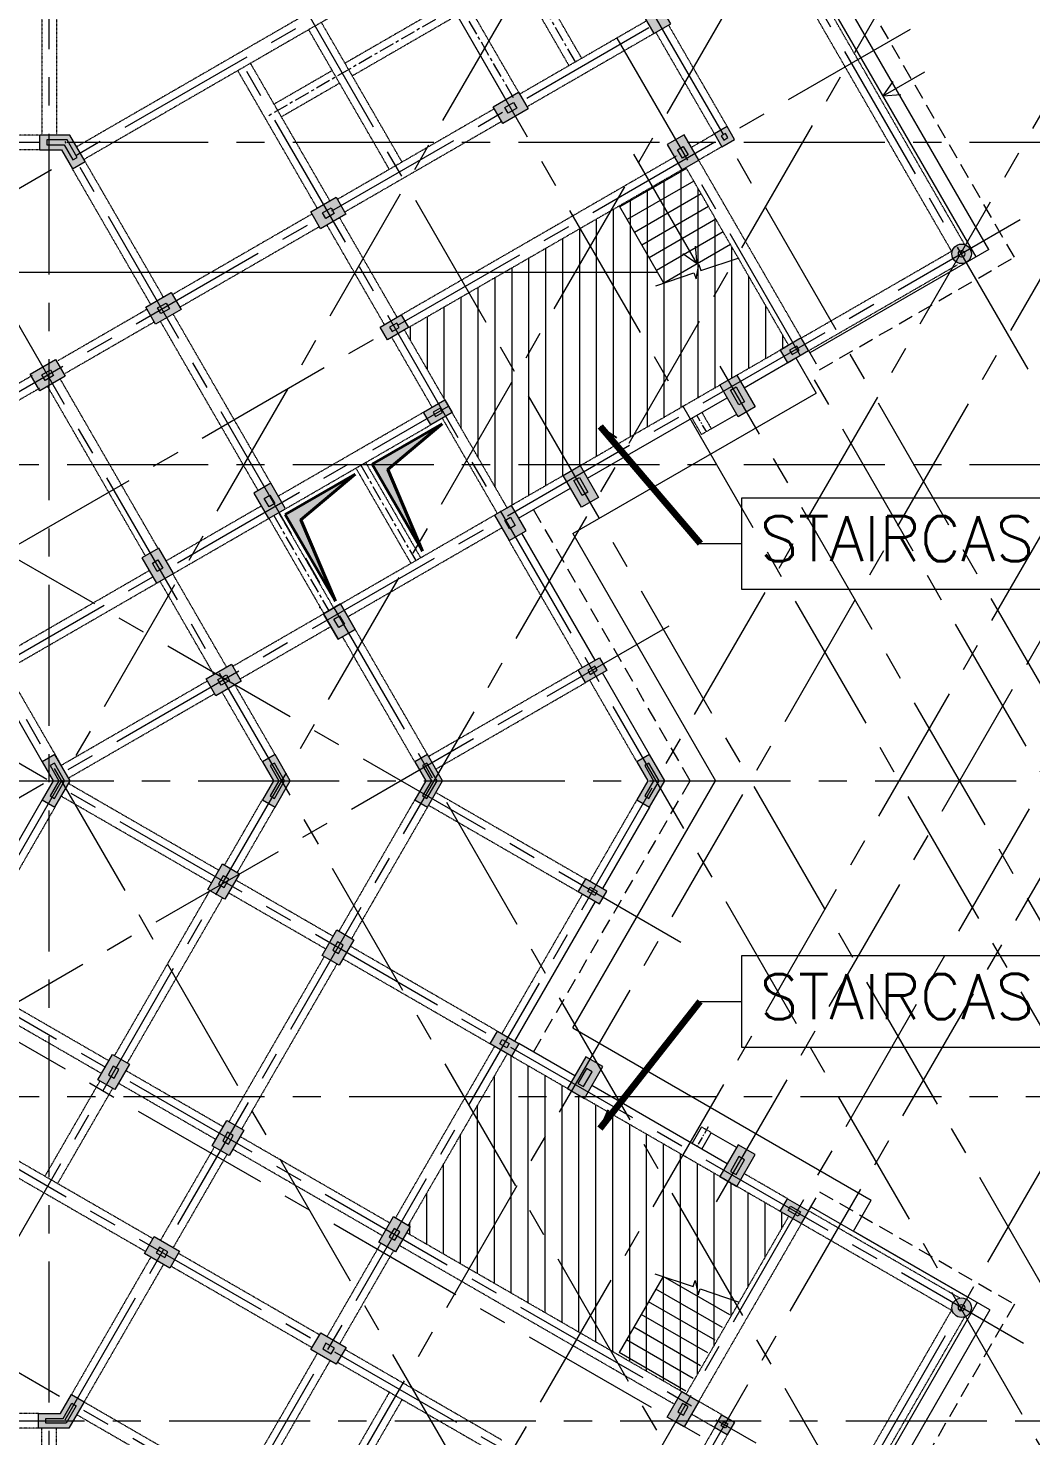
# Model space of a CAD drawing. Header units: millimetres. Extents: x 340192 to 549303, y -616317 to -538642.
# Drawn here: x 455015 to 457237, y -587185 to -584065 of the extents above; entities that cross this region are included whole.
import ezdxf
from ezdxf.lldxf.tags import DXFTag

# ---------------------------------------------------------------- set-up
doc = ezdxf.new("R2010")
doc.units = ezdxf.units.MM
doc.header["$LTSCALE"] = 250
doc.header["$MEASUREMENT"] = 0
for name, pattern in [('( Center )', [2, 1.25, -0.25, 0.25, -0.25]), ('__CENTER__0', [2000, 1250, -250, 250, -250]), ('__HIDDEN__2', [375, 250, -125]), ('HIDDEN', [375, 250, -125]), ('HIDDENX2', [0.75, 0.5, -0.25])]:
    doc.linetypes.add(name, pattern=pattern)
doc.layers.get('DEFPOINTS').update_dxf_attribs({"lineweight": 0})
for name, color, linetype, lineweight in [('AR-DADO', 115, 'Continuous', 0), ('AR-GREENARY', 3, 'Continuous', 0), ('AR-PLTH-PROTCN', 5, 'Continuous', 0), ('AR-PROJ-ABV', 4, 'HIDDENX2', 0), ('AR-STAIR', 70, 'Continuous', 13), ('CIVIL_SHADE', 25, 'Continuous', 0), ('CV-AB-CJ', 2, 'Continuous', 0), ('CV-CB-BEAM', 7, 'Continuous', 0), ('CV-CB-CIVIL', 70, 'Continuous', 0), ('CV-CB-COLUMN', 3, 'Continuous', 0), ('CV-CB-DIM', 2, 'Continuous', 0), ('CV-CB-GRID', 8, 'CENTER', 5), ('CV-CB-REINFORCEMENT', 6, 'Continuous', 0), ('CV-CB-SHADE', 25, 'Continuous', 0), ('CV-CB-TEXT', 3, 'Continuous', 0), ('CV-COL', 3, 'Continuous', 0), ('CV-GRID_LINE', 8, 'CENTER', 0), ('CV-MISC', 3, 'Continuous', 0), ('CV-SHADE', 25, 'Continuous', 0), ('CV-WALL', 3, 'Continuous', 40)]:
    doc.layers.add(name, color=color, linetype=linetype, lineweight=lineweight)
doc.styles.add('ROMANS', font='romans.shx')
doc.styles.add('ROMANS_0', font='romans.shx')
tags = doc.linetypes.add('CENTER', pattern=[2, 1.25, -0.25, 0.25, -0.25]).pattern_tags.tags
tags[10:11] = [DXFTag(74, 4), DXFTag(75, 0), DXFTag(340, '0'), DXFTag(46, 1.0), DXFTag(50, 0.0), DXFTag(44, 0.0), DXFTag(45, 0.0)]
tags[8:9] = [DXFTag(74, 4), DXFTag(75, 0), DXFTag(340, '0'), DXFTag(46, 1.0), DXFTag(50, 0.0), DXFTag(44, 0.0), DXFTag(45, 0.0)]
tags[6:7] = [DXFTag(74, 4), DXFTag(75, 0), DXFTag(340, '0'), DXFTag(46, 1.0), DXFTag(50, 0.0), DXFTag(44, 0.0), DXFTag(45, 0.0)]
tags[4:5] = [DXFTag(74, 4), DXFTag(75, 0), DXFTag(340, '0'), DXFTag(46, 1.0), DXFTag(50, 0.0), DXFTag(44, 0.0), DXFTag(45, 0.0)]
doc.dimstyles.new('.15', dxfattribs={"dimtxt": 75, "dimasz": 0.00015, "dimexe": 18.75, "dimexo": 18.75, "dimgap": 37.5, "dimtad": 1, "dimdec": 0, "dimlfac": 9.227778, "dimzin": 0, "dimdsep": 46, "dimtxsty": 'ROMANS_0', "dimblk": 'TICK', "dimcen": 60, "dimclrd": 2, "dimclre": 2, "dimclrt": 3, "dimadec": 0, "dimazin": 0, "dimtfac": 1, "dimtdec": 0, "dimtofl": 0, "dimtmove": 0, "dimatfit": 3, "dimldrblk": 'TICK', "dimfxl": 1, "dimtolj": 1, "dimtzin": 0, "dimlwd": -1, "dimlwe": -1, "dimarcsym": 0})

# ---------------------------------------------------------------- blocks, each defined once
blk = doc.blocks.new('TICK')
at = {"color": 3}
blk.add_line((-289777.747, -77645.713), (0, 0), dxfattribs=at)
blk = doc.blocks.new('*D251')
at = {"layer": 'CV-CB-SHADE', "color": 0, "transparency": 16777216}
for p, q in [((457359.5, -584083.4), (457013.1, -583883.4)), ((457516.7, -584174.2), (457359.5, -584083.4))]:
    blk.add_line(p, q, dxfattribs=at)
at = {"layer": 'CV-CB-SHADE', "color": 2, "transparency": 16777216}
for p, q in [((457389.7, -584031.2), (457350.2, -584099.7)), ((457546.8, -584122), (457507.3, -584190.4))]:
    blk.add_line(p, q, dxfattribs=at)
at = {"layer": 'DEFPOINTS', "color": 0, "transparency": 16777216}
for p in [(457399.1, -584015), (457556.2, -584105.7), (457516.7, -584174.2)]:
    blk.add_point(p, dxfattribs=at)
at = {"layer": 'CV-CB-SHADE', "color": 0, "transparency": 16777216, "xscale": 0.00015, "yscale": 0.00015, "zscale": 0.00015}
for p, rotation in [((457359.5, -584083.4), 150.0000000016221), ((457516.7, -584174.2), 330.000000001622)]:
    blk.add_blockref('TICK', p, dxfattribs=dict(at, rotation=rotation))
at = {"layer": 'CV-CB-SHADE', "color": 3, "transparency": 16777216, "insert": (457192.9, -583900.6), "char_height": 75, "attachment_point": 5, "rotation": 330, "style": 'ROMANS_0'}
blk.add_mtext('\\A1;1675', dxfattribs=at)

msp = doc.modelspace()

# ---------------------------------------------------------------- hatches: boundary and pattern name
at = {"layer": 'CIVIL_SHADE', "linetype": 'Continuous', "ltscale": 1.168052, "extrusion": (0, 0, -1)}
for points in [[(-456243.26, -586433.98), (-456259.51, -586405.83), (-456231.37, -586389.58), (-456215.12, -586417.73)], [(-456581.01, -586628.98), (-456597.26, -586600.83), (-456569.12, -586584.58), (-456552.87, -586612.73)]]:
    msp.add_hatch(color=256, dxfattribs=at).paths.add_polyline_path(points)
at = {"layer": 'CV-CB-SHADE', "ltscale": 0.108333, "extrusion": (0, 0, -1)}
for points in [[(-456401.94, -584076.89), (-456439.47, -584055.23), (-456406.97, -583998.94), (-456369.44, -584020.6)], [(-456067.37, -584276.31), (-456123.66, -584243.81), (-456101.99, -584206.29), (-456045.7, -584238.79)], [(-456552.88, -584327.5), (-456581.02, -584311.25), (-456564.77, -584283.1), (-456536.63, -584299.35)], [(-456463.75, -584378.96), (-456501.28, -584357.29), (-456468.78, -584301), (-456431.25, -584322.67)], [(-455663.2, -584509.66), (-455719.49, -584477.16), (-455697.83, -584439.63), (-455641.54, -584472.13)], [(-455297.58, -584720.75), (-455353.87, -584688.25), (-455332.2, -584650.72), (-455275.91, -584683.22)], [(-455811.43, -584755.57), (-455858.34, -584728.49), (-455842.09, -584700.34), (-455795.18, -584727.43)], [(-456698.12, -584806.56), (-456745.03, -584779.48), (-456728.78, -584751.33), (-456681.87, -584778.42)], [(-455040.98, -584868.9), (-455097.27, -584836.4), (-455075.61, -584798.87), (-455019.31, -584831.37)], [(-456588.8, -584925.97), (-456626.33, -584904.3), (-456585.7, -584833.94), (-456548.18, -584855.6)], [(-455907.95, -584943.78), (-455954.86, -584916.7), (-455938.61, -584888.55), (-455891.7, -584915.63)], [(-456241.67, -585126.38), (-456279.2, -585104.72), (-456238.57, -585034.35), (-456201.04, -585056.02)], [(-455548.15, -585151.51), (-455585.68, -585129.84), (-455553.18, -585073.55), (-455515.65, -585095.22)], [(-456081.09, -585200.33), (-456118.61, -585178.67), (-456086.11, -585122.37), (-456048.59, -585144.04)], [(-455299.53, -585295.05), (-455337.06, -585273.38), (-455304.56, -585217.09), (-455267.03, -585238.76)], [(-455702.53, -585418.89), (-455740.05, -585397.23), (-455707.55, -585340.94), (-455670.03, -585362.6)], [(-455702.53, -585418.89), (-455740.05, -585397.23), (-455707.55, -585340.94), (-455670.03, -585362.6)], [(-455430.98, -585544.4), (-455487.27, -585511.9), (-455465.61, -585474.37), (-455409.31, -585506.87)], [(-455430.98, -585544.4), (-455487.27, -585511.9), (-455465.61, -585474.37), (-455409.31, -585506.87)], [(-456250.46, -585515.35), (-456297.36, -585488.27), (-456281.11, -585460.12), (-456234.21, -585487.21)], [(-455450.81, -585995.22), (-455483.31, -585938.93), (-455445.78, -585917.26), (-455413.28, -585973.55)], [(-456281.11, -586005.5), (-456297.36, -585977.35), (-456250.46, -585950.27), (-456234.21, -585978.42)], [(-455704.12, -586141.47), (-455736.62, -586085.18), (-455699.09, -586063.51), (-455666.59, -586119.8)], [(-456086.11, -586343.25), (-456102.36, -586315.1), (-456055.46, -586288.02), (-456039.21, -586316.17)], [(-455207.06, -586417.4), (-455239.56, -586361.11), (-455202.03, -586339.45), (-455169.53, -586395.74)], [(-456247.95, -586436.69), (-456288.58, -586366.32), (-456251.05, -586344.65), (-456210.43, -586415.02)], [(-455460.37, -586563.65), (-455492.87, -586507.36), (-455455.34, -586485.7), (-455422.84, -586541.99)], [(-456585.7, -586631.69), (-456626.33, -586561.32), (-456588.8, -586539.65), (-456548.18, -586610.02)], [(-456728.78, -586714.29), (-456745.03, -586686.14), (-456698.12, -586659.06), (-456681.87, -586687.21)], [(-455829.55, -586776.8), (-455862.05, -586720.51), (-455824.52, -586698.84), (-455792.02, -586755.13)], [(-455328.92, -586813), (-455350.58, -586775.47), (-455294.29, -586742.97), (-455272.63, -586780.5)], [(-455698.1, -587026.15), (-455719.76, -586988.62), (-455663.47, -586956.12), (-455641.81, -586993.65)], [(-456468.78, -587164.62), (-456501.28, -587108.33), (-456463.75, -587086.66), (-456431.25, -587142.96)], [(-456564.77, -587182.52), (-456581.02, -587154.37), (-456552.88, -587138.12), (-456536.63, -587166.27)], [(-456564.77, -587182.52), (-456581.02, -587154.37), (-456552.88, -587138.12), (-456536.63, -587166.27)]]:
    msp.add_hatch(color=25, dxfattribs=at).paths.add_polyline_path(points)
at = {"layer": 'CV-CB-SHADE', "linetype": 'Continuous', "ltscale": 0.108333, "extrusion": (0, 0, -1)}
for points in [[(-455113.17, -584376.43), (-455141.31, -584360.18), (-455107.55, -584301.71), (-455040.04, -584301.71), (-455040.04, -584334.21), (-455088.79, -584334.21)], [(-455074.43, -585791.28), (-455108.19, -585732.81), (-455074.43, -585674.34), (-455046.29, -585690.59), (-455070.66, -585732.81), (-455046.29, -585775.03)], [(-455074.43, -585791.28), (-455108.19, -585732.81), (-455074.43, -585674.34), (-455046.29, -585690.59), (-455070.66, -585732.81), (-455046.29, -585775.03)], [(-455562.3, -585791.28), (-455596.05, -585732.81), (-455562.3, -585674.34), (-455534.15, -585690.59), (-455558.53, -585732.81), (-455534.15, -585775.03)], [(-455562.3, -585791.28), (-455596.05, -585732.81), (-455562.3, -585674.34), (-455534.15, -585690.59), (-455558.53, -585732.81), (-455534.15, -585775.03)], [(-455900.05, -585791.28), (-455933.8, -585732.81), (-455900.05, -585674.34), (-455871.9, -585690.59), (-455896.27, -585732.81), (-455871.9, -585775.03)], [(-455900.05, -585791.28), (-455933.8, -585732.81), (-455900.05, -585674.34), (-455871.9, -585690.59), (-455896.27, -585732.81), (-455871.9, -585775.03)], [(-456392.29, -585791.28), (-456426.04, -585732.81), (-456392.29, -585674.34), (-456364.14, -585690.59), (-456388.51, -585732.81), (-456364.14, -585775.03)], [(-456392.29, -585791.28), (-456426.04, -585732.81), (-456392.29, -585674.34), (-456364.14, -585690.59), (-456388.51, -585732.81), (-456364.14, -585775.03)], [(-455105.37, -587167.71), (-455139.12, -587109.24), (-455110.98, -587092.99), (-455086.6, -587135.21), (-455037.85, -587135.21), (-455037.85, -587167.71)], [(-455105.37, -587167.71), (-455139.12, -587109.24), (-455110.98, -587092.99), (-455086.6, -587135.21), (-455037.85, -587135.21), (-455037.85, -587167.71)]]:
    msp.add_hatch(color=25, dxfattribs=at).paths.add_polyline_path(points)
at = {"layer": 'CV-CB-SHADE'}
h = msp.add_hatch(dxfattribs=at)
h.set_pattern_fill('ANSI31', color=1, style=0, pattern_type=2)
h.set_pattern_definition([(90, (-541112.51, -585821.428), (-37.5, 2e-15), [])])
h.paths.add_polyline_path([(455849.23, -584733.75), (456473.13, -584373.54), (456700.63, -584767.58), (456076.73, -585127.79)])
at = {"layer": 'CV-CB-SHADE', "linetype": 'Continuous', "ltscale": 0.000108333}
h = msp.add_hatch(color=256, dxfattribs=at)
edge = h.paths.add_edge_path()
edge.add_arc((457084.03, -584564.99), 21.67, 0, 360)
at = {"layer": 'CV-CB-SHADE', "ltscale": 0.000135417}
for points in [[(457105.7, -584564.99, 1), (457062.37, -584564.99, 1)], [(457105.7, -586900.63, 1), (457062.37, -586900.63, 1)]]:
    msp.add_hatch(color=25, dxfattribs=at).paths.add_polyline_path(points)
at = {"layer": 'CV-CB-SHADE'}
h = msp.add_hatch(dxfattribs=at)
h.set_pattern_fill('ANSI31', color=1, style=0, pattern_type=2)
h.set_pattern_definition([(90, (-541001.64, -587498.768), (-37.5, 2e-15), [])])
h.paths.add_polyline_path([(456076.73, -586337.83), (456700.63, -586698.04), (456473.13, -587092.08), (455849.23, -586731.87)])
at = {"layer": 'CV-CB-SHADE', "linetype": 'Continuous', "ltscale": 0.000108333}
h = msp.add_hatch(color=256, dxfattribs=at)
edge = h.paths.add_edge_path()
edge.add_arc((457084.03, -586900.63), 21.67, 0, 360)
at = {"layer": 'CV-SHADE', "linetype": 'Continuous', "ltscale": 0.000135417, "extrusion": (0, 0, -1)}
for points in [[(-455888.84, -585223.76), (-455812.48, -585042.82), (-455932.6, -584942.06), (-455777.8, -585031.43)], [(-455696.04, -585335.07), (-455619.68, -585154.13), (-455739.8, -585053.37), (-455585, -585142.75)]]:
    msp.add_hatch(color=256, dxfattribs=at).paths.add_polyline_path(points)

# ---------------------------------------------------------------- linework, layer by layer
at = {"layer": 'AR-DADO', "linetype": 'Continuous', "ltscale": 1.08333e-05}
msp.add_line((456424.12, -584629.89, -232618.36), (456436.15, -584625.82, -232618.36), dxfattribs=at)
at = {"layer": 'AR-GREENARY', "ltscale": 0.000108333}
for p, q in [((457144.12, -584555.31, -232618.36), (456747.74, -584784.17, -232618.36)), ((456745.03, -584779.48, -232618.36), (456747.74, -584784.17, -232618.36)), ((456745.03, -586686.14, -232618.36), (456750.44, -586676.76, -232618.36)), ((456750.44, -586676.76, -232618.36), (457097.58, -586877.18, -232618.36))]:
    msp.add_line(p, q, dxfattribs=at)
at = {"layer": 'AR-PLTH-PROTCN', "color": 21, "ltscale": 0.000108333}
for p, q in [((456716.88, -584795.73, -232618.36), (456761.84, -584873.6, -232618.36)), ((456222.38, -585185.06, -232618.36), (456761.84, -584873.6, -232618.36)), ((456222.38, -585185.06, -232618.36), (456538.63, -585732.81, -232618.36)), ((456222.38, -586280.57, -232618.36), (456538.63, -585732.81, -232618.36)), ((456222.38, -586280.57, -232618.36), (456883.81, -586662.44, -232618.36)), ((456844.26, -586730.93, -232618.36), (456883.81, -586662.44, -232618.36))]:
    msp.add_line(p, q, dxfattribs=at)
at = {"layer": 'AR-PROJ-ABV', "linetype": '__HIDDEN__2', "ltscale": 0.000541667}
for p, q in [((457200.97, -584572.53, -232618.36), (456745.97, -583784.45, -232618.36)), ((456769.4, -584821.7, -232618.36), (457200.97, -584572.53, -232618.36)), ((456745.03, -584779.48, -232618.36), (456769.4, -584821.7, -232618.36)), ((456482.33, -585732.81, -232618.36), (456135.2, -585131.56, -232618.36)), ((456135.2, -586334.06, -232618.36), (456482.33, -585732.81, -232618.36)), ((456745.03, -586686.14, -232618.36), (456769.4, -586643.93, -232618.36)), ((456769.4, -586643.93, -232618.36), (457200.97, -586893.09, -232618.36)), ((457200.97, -586893.09, -232618.36), (456745.97, -587681.18, -232618.36))]:
    msp.add_line(p, q, dxfattribs=at)
at = {"layer": 'AR-STAIR', "ltscale": 0.000108333}
for p, q in [((456474.38, -584375.71, -232618.36), (456326.62, -584461.02, -232618.36)), ((456490.63, -584403.85, -232618.36), (456342.87, -584489.16, -232618.36)), ((456506.88, -584432, -232618.36), (456359.12, -584517.31, -232618.36)), ((456424.12, -584629.89, -232618.36), (456325.8, -584459.61, -232618.36)), ((456523.13, -584460.14, -232618.36), (456375.37, -584545.46, -232618.36)), ((456539.38, -584488.29, -232618.36), (456391.62, -584573.6, -232618.36)), ((456555.63, -584516.44, -232618.36), (456407.87, -584601.75, -232618.36)), ((456571.88, -584544.58, -232618.36), (456424.12, -584629.89, -232618.36)), ((456422.29, -586831.31, -232618.36), (456324.79, -587000.18, -232618.36)), ((456570.06, -586916.62, -232618.36), (456422.29, -586831.31, -232618.36)), ((456537.56, -586972.91, -232618.36), (456389.79, -586887.6, -232618.36)), ((456553.81, -586944.77, -232618.36), (456406.04, -586859.45, -232618.36)), ((456521.31, -587001.06, -232618.36), (456373.54, -586915.74, -232618.36)), ((456505.06, -587029.2, -232618.36), (456357.29, -586943.89, -232618.36)), ((456488.81, -587057.35, -232618.36), (456341.04, -586972.04, -232618.36)), ((456472.56, -587085.49, -232618.36), (456324.79, -587000.18, -232618.36))]:
    msp.add_line(p, q, dxfattribs=at)
at = {"layer": 'AR-STAIR', "color": 2, "ltscale": 0.000108333, "elevation": -232618.36, "flags": 128}
msp.add_lwpolyline([(456406.2, -584635.95), (456490.86, -584607.31), (456495.37, -584620.65), (456501.75, -584588.78), (456506.26, -584602.11), (456590.92, -584573.47)], dxfattribs=at)
at = {"layer": 'AR-STAIR', "color": 2, "linetype": 'Continuous', "ltscale": 0.000108333, "elevation": -232618.36, "flags": 128}
msp.add_lwpolyline([(456404.38, -586825.25), (456489.04, -586853.89), (456493.55, -586840.56), (456499.92, -586872.42), (456504.43, -586859.09), (456589.09, -586887.73)], dxfattribs=at)
at = {"layer": 'CV-AB-CJ', "color": 2, "ltscale": 0.108333, "elevation": -232618.36, "flags": 128}
for points in [[(455101.3, -584312.54), (455056.29, -584312.54), (455056.29, -584323.37), (455095.05, -584323.37), (455114.42, -584356.94), (455123.8, -584351.52), (455101.3, -584312.54)], [(455095.68, -585732.81), (455073.18, -585693.83), (455063.8, -585699.25), (455083.17, -585732.81), (455063.8, -585766.37), (455073.18, -585771.79), (455095.68, -585732.81)], [(455583.54, -585732.81), (455561.04, -585693.83), (455551.66, -585699.25), (455571.03, -585732.81), (455551.66, -585766.37), (455561.04, -585771.79), (455583.54, -585732.81)], [(455921.29, -585732.81), (455898.79, -585693.83), (455889.41, -585699.25), (455908.78, -585732.81), (455889.41, -585766.37), (455898.79, -585771.79), (455921.29, -585732.81)], [(456413.53, -585732.81), (456391.03, -585693.83), (456381.65, -585699.25), (456401.02, -585732.81), (456381.65, -585766.37), (456391.03, -585771.79), (456413.53, -585732.81)], [(455099.11, -587156.87), (455054.1, -587156.87), (455054.1, -587146.04), (455092.86, -587146.04), (455112.23, -587112.48), (455121.62, -587117.89), (455099.11, -587156.87)]]:
    msp.add_lwpolyline(points, dxfattribs=at)
at = {"layer": 'CV-AB-CJ', "color": 2, "ltscale": 0.000135417}
for centre in [(457084.03, -584564.99, -232618.36), (457084.03, -586900.63, -232618.36)]:
    msp.add_circle(centre, 7.22, dxfattribs=at)
for points in [[(456090.73, -584229.77, -232618.36), (456097.88, -584242.32, -232618.36), (456079.05, -584253.04, -232618.36), (456071.9, -584240.49, -232618.36)], [(456477.94, -584345.75, -232618.36), (456465.43, -584352.97, -232618.36), (456454.59, -584334.21, -232618.36), (456467.1, -584326.98, -232618.36)], [(455686.57, -584463.11, -232618.36), (455693.71, -584475.67, -232618.36), (455674.88, -584486.39, -232618.36), (455667.74, -584473.83, -232618.36)], [(455320.94, -584674.21, -232618.36), (455328.09, -584686.76, -232618.36), (455309.26, -584697.48, -232618.36), (455302.11, -584684.93, -232618.36)], [(455064.34, -584822.35, -232618.36), (455071.49, -584834.9, -232618.36), (455052.66, -584845.63, -232618.36), (455045.52, -584833.07, -232618.36)], [(456602.99, -584892.76, -232618.36), (456590.48, -584899.98, -232618.36), (456571.52, -584867.14, -232618.36), (456584.03, -584859.92, -232618.36)], [(456255.85, -585093.18, -232618.36), (456243.34, -585100.4, -232618.36), (456224.39, -585067.56, -232618.36), (456236.9, -585060.34, -232618.36)], [(455561.87, -585118.57, -232618.36), (455549.36, -585125.79, -232618.36), (455538.52, -585107.03, -232618.36), (455551.03, -585099.81, -232618.36)], [(456094.8, -585167.39, -232618.36), (456082.29, -585174.62, -232618.36), (456071.46, -585155.85, -232618.36), (456083.97, -585148.63, -232618.36)], [(455313.71, -585261.84, -232618.36), (455301.21, -585269.06, -232618.36), (455290.37, -585250.3, -232618.36), (455302.88, -585243.08, -232618.36)], [(455716.24, -585385.96, -232618.36), (455703.73, -585393.18, -232618.36), (455692.9, -585374.42, -232618.36), (455705.41, -585367.19, -232618.36)], [(455454.34, -585497.85, -232618.36), (455461.49, -585510.4, -232618.36), (455442.66, -585521.12, -232618.36), (455435.52, -585508.57, -232618.36)], [(455436.76, -585962.29, -232618.36), (455449.31, -585969.44, -232618.36), (455460.03, -585950.61, -232618.36), (455447.48, -585943.46, -232618.36)], [(455690.07, -586108.54, -232618.36), (455702.63, -586115.69, -232618.36), (455713.35, -586096.86, -232618.36), (455700.79, -586089.71, -232618.36)], [(455193.01, -586384.48, -232618.36), (455205.56, -586391.62, -232618.36), (455216.28, -586372.79, -232618.36), (455203.73, -586365.65, -232618.36)], [(456265.24, -586377.86, -232618.36), (456252.73, -586370.64, -232618.36), (456233.77, -586403.48, -232618.36), (456246.28, -586410.7, -232618.36)], [(455446.32, -586530.73, -232618.36), (455458.88, -586537.87, -232618.36), (455469.6, -586519.04, -232618.36), (455457.04, -586511.9, -232618.36)], [(456602.99, -586572.86, -232618.36), (456590.48, -586565.64, -232618.36), (456571.52, -586598.48, -232618.36), (456584.03, -586605.7, -232618.36)], [(455815.5, -586743.87, -232618.36), (455828.06, -586751.02, -232618.36), (455838.78, -586732.19, -232618.36), (455826.22, -586725.04, -232618.36)], [(455317.66, -586789.52, -232618.36), (455324.8, -586776.97, -232618.36), (455305.97, -586766.25, -232618.36), (455298.83, -586778.8, -232618.36)], [(455686.84, -587002.67, -232618.36), (455693.98, -586990.11, -232618.36), (455675.15, -586979.39, -232618.36), (455668.01, -586991.95, -232618.36)], [(456454.73, -587131.7, -232618.36), (456467.28, -587138.84, -232618.36), (456478.01, -587120.01, -232618.36), (456465.45, -587112.87, -232618.36)]]:
    msp.add_3dface(points, dxfattribs=at)
at = {"layer": 'CV-AB-CJ', "color": 2, "ltscale": 0.108333}
for points in [[(456556.84, -584312.7, -232618.36), (456566.23, -584307.28, -232618.36), (456560.81, -584297.9, -232618.36), (456551.43, -584303.32, -232618.36)], [(455837.29, -584728.13, -232618.36), (455831.87, -584718.75, -232618.36), (455816.24, -584727.78, -232618.36), (455821.65, -584737.16, -232618.36)], [(456723.98, -584779.12, -232618.36), (456718.56, -584769.74, -232618.36), (456702.92, -584778.77, -232618.36), (456708.34, -584788.15, -232618.36)], [(455933.81, -584916.34, -232618.36), (455928.39, -584906.96, -232618.36), (455912.75, -584915.99, -232618.36), (455918.17, -584925.37, -232618.36)], [(456276.31, -585487.91, -232618.36), (456270.9, -585478.53, -232618.36), (456255.26, -585487.56, -232618.36), (456260.67, -585496.94, -232618.36)], [(456276.31, -585977.71, -232618.36), (456270.9, -585987.09, -232618.36), (456255.26, -585978.06, -232618.36), (456260.67, -585968.68, -232618.36)], [(456081.31, -586315.46, -232618.36), (456075.9, -586324.84, -232618.36), (456060.26, -586315.81, -232618.36), (456065.67, -586306.43, -232618.36)], [(456727.26, -586688.39, -232618.36), (456721.84, -586697.78, -232618.36), (456699.64, -586684.96, -232618.36), (456705.05, -586675.58, -232618.36)], [(456556.84, -587152.92, -232618.36), (456566.23, -587158.34, -232618.36), (456560.81, -587167.72, -232618.36), (456551.43, -587162.3, -232618.36)]]:
    msp.add_3dface(points, dxfattribs=at)
at = {"layer": 'CV-CB-BEAM', "linetype": 'HIDDEN', "ltscale": 4.33333e-07}
for p, q in [((456242.14, -584131.62, -232618.36), (456063.39, -583822.02, -232618.36)), ((456214, -584147.87, -232618.36), (456035.25, -583838.27, -232618.36)), ((457090.94, -584544.45, -232618.36), (456715.27, -583893.77, -232618.36)), ((455853.41, -583905.73, -232618.36), (455122.55, -584327.69, -232618.36)), ((456073.84, -584222.54, -232618.36), (455900.51, -583922.31, -232618.36)), ((456104.7, -584210.98, -232618.36), (455925.95, -583901.37, -232618.36)), ((457061.84, -584559.04, -232618.36), (456688.09, -583911.69, -232618.36)), ((455045.06, -583927.96, -232618.36), (455045.06, -584301.71, -232618.36)), ((455077.56, -583927.96, -232618.36), (455077.56, -584301.71, -232618.36)), ((455869.66, -583933.87, -232618.36), (455138.8, -584355.83, -232618.36)), ((455950.07, -584008.16, -232618.36), (455717.4, -584142.49, -232618.36)), ((455966.32, -584036.31, -232618.36), (455733.65, -584170.64, -232618.36)), ((456385.69, -584048.75, -232618.36), (456104.7, -584210.98, -232618.36)), ((455815.73, -584377.81, -232618.36), (455636.98, -584068.21, -232618.36)), ((455843.88, -584361.56, -232618.36), (455665.13, -584051.96, -232618.36)), ((456401.94, -584076.89, -232618.36), (456120.95, -584239.12, -232618.36)), ((456536.63, -584299.35, -232618.36), (456406.63, -584074.19, -232618.36)), ((456564.77, -584283.1, -232618.36), (456434.77, -584057.94, -232618.36)), ((455684.02, -584447.6, -232618.36), (455507.98, -584142.69, -232618.36)), ((455655.88, -584463.85, -232618.36), (455479.84, -584158.94, -232618.36)), ((455689.26, -584158.74, -232618.36), (455560.25, -584233.22, -232618.36)), ((455705.51, -584186.89, -232618.36), (455576.5, -584261.37, -232618.36)), ((456048.41, -584243.48, -232618.36), (455700.54, -584444.32, -232618.36)), ((456064.66, -584271.62, -232618.36), (455717.06, -584472.31, -232618.36)), ((456536.46, -584299.45, -232618.36), (456485.03, -584329.14, -232618.36)), ((455040.04, -584301.71, -232618.36), (454703.81, -584301.71, -232618.36)), ((456552.71, -584327.6, -232618.36), (456501.28, -584357.29, -232618.36)), ((455040.04, -584334.21, -232618.36), (454703.81, -584334.21, -232618.36)), ((455314.85, -584660.75, -232618.36), (455141.31, -584360.18, -232618.36)), ((456452.19, -584348.1, -232618.36), (455842.09, -584700.34, -232618.36)), ((456728.78, -584751.33, -232618.36), (456501.28, -584357.29, -232618.36)), ((455286.7, -584677, -232618.36), (455113.17, -584376.43, -232618.36)), ((456468.44, -584376.25, -232618.36), (455858.34, -584728.49, -232618.36)), ((456700.63, -584767.58, -232618.36), (456473.13, -584373.54, -232618.36)), ((455644.51, -584476.67, -232618.36), (455334.91, -584655.42, -232618.36)), ((455832.98, -584705.6, -232618.36), (455705.69, -584485.13, -232618.36)), ((455660.76, -584504.81, -232618.36), (455351.16, -584683.56, -232618.36)), ((455804.84, -584721.85, -232618.36), (455677.55, -584501.38, -232618.36)), ((456728.78, -584751.33, -232618.36), (457061.84, -584559.04, -232618.36)), ((456745.03, -584779.48, -232618.36), (457074.96, -584588.99, -232618.36)), ((455278.62, -584687.92, -232618.36), (455081.33, -584801.82, -232618.36)), ((455553.18, -585073.55, -232618.36), (455336.51, -584698.27, -232618.36)), ((455294.87, -584716.06, -232618.36), (455097.58, -584829.97, -232618.36)), ((455525.03, -585089.8, -232618.36), (455308.37, -584714.52, -232618.36)), ((456076.73, -585127.79, -232618.36), (455849.23, -584733.75, -232618.36)), ((455910.46, -584904.8, -232618.36), (455821.09, -584750, -232618.36)), ((456581.01, -584836.64, -232618.36), (456700.63, -584767.58, -232618.36)), ((455025.04, -584834.32, -232618.36), (454698.35, -585022.94, -232618.36)), ((455275, -585234.15, -232618.36), (455058.34, -584858.88, -232618.36)), ((455303.15, -585217.9, -232618.36), (455086.48, -584842.63, -232618.36)), ((456238.57, -585034.35, -232618.36), (456552.87, -584852.89, -232618.36)), ((455041.29, -584862.47, -232618.36), (454714.6, -585051.08, -232618.36)), ((455569.9, -585101.43, -232618.36), (455891.7, -584915.63, -232618.36)), ((455586.15, -585129.57, -232618.36), (455907.95, -584943.78, -232618.36)), ((456055.15, -585140.25, -232618.36), (455933.28, -584929.15, -232618.36)), ((455741.42, -585039.93, -232618.36), (455863.29, -585251.02, -232618.36)), ((455763, -585027.47, -232618.36), (455884.87, -585238.56, -232618.36)), ((454728.51, -585075.18, -232618.36), (455083.65, -585690.31, -232618.36)), ((456076.73, -585127.79, -232618.36), (456210.43, -585050.6, -232618.36)), ((455320.81, -585245.24, -232618.36), (455532.37, -585123.09, -232618.36)), ((455570.2, -585138.78, -232618.36), (455692.07, -585349.87, -232618.36)), ((455335.65, -585274.2, -232618.36), (455548.62, -585151.24, -232618.36)), ((455548.62, -585151.24, -232618.36), (455670.49, -585362.33, -232618.36)), ((455707.55, -585340.94, -232618.36), (456048.12, -585144.31, -232618.36)), ((455723.8, -585369.08, -232618.36), (456064.37, -585172.46, -232618.36)), ((456243.59, -585481.79, -232618.36), (456081.09, -585200.33, -232618.36)), ((454950.22, -585459.2, -232618.36), (455283.28, -585266.9, -232618.36)), ((454966.47, -585487.34, -232618.36), (455307.5, -585290.45, -232618.36)), ((455426.67, -585496.85, -232618.36), (455307.5, -585290.45, -232618.36)), ((455454.82, -585480.6, -232618.36), (455335.65, -585274.2, -232618.36)), ((455468.31, -585479.06, -232618.36), (455673.31, -585360.71, -232618.36)), ((455484.56, -585507.21, -232618.36), (455686.28, -585390.75, -232618.36)), ((455871.9, -585690.59, -232618.36), (455711.91, -585413.48, -232618.36)), ((455900.05, -585674.34, -232618.36), (455740.05, -585397.23, -232618.36)), ((455088.35, -585698.44, -232618.36), (455412.02, -585511.56, -232618.36)), ((455902.55, -585678.69, -232618.36), (456234.21, -585487.21, -232618.36)), ((455918.8, -585706.83, -232618.36), (456250.46, -585515.35, -232618.36)), ((456364.14, -585690.59, -232618.36), (456259.95, -585510.13, -232618.36)), ((455104.6, -585726.58, -232618.36), (455428.27, -585539.71, -232618.36)), ((455534.15, -585690.59, -232618.36), (455445.05, -585536.27, -232618.36)), ((455562.3, -585674.34, -232618.36), (455473.2, -585520.02, -232618.36)), ((455437.65, -585931.33, -232618.36), (455104.6, -585739.04, -232618.36)), ((455918.8, -585758.79, -232618.36), (456250.46, -585950.27, -232618.36)), ((455074.43, -585791.28, -232618.36), (454728.51, -586390.45, -232618.36)), ((455421.4, -585959.48, -232618.36), (455088.35, -585767.19, -232618.36)), ((455450.47, -585919.97, -232618.36), (455534.15, -585775.03, -232618.36)), ((455478.62, -585936.22, -232618.36), (455562.3, -585791.28, -232618.36)), ((455871.9, -585775.03, -232618.36), (455703.78, -586066.22, -232618.36)), ((455900.05, -585791.28, -232618.36), (455731.93, -586082.47, -232618.36)), ((455902.55, -585786.94, -232618.36), (456234.21, -585978.42, -232618.36)), ((456364.14, -585775.03, -232618.36), (456259.84, -585955.69, -232618.36)), ((455690.97, -586077.58, -232618.36), (455475.18, -585953, -232618.36)), ((455206.72, -586342.15, -232618.36), (455417.97, -585976.26, -232618.36)), ((455674.72, -586105.73, -232618.36), (455458.93, -585981.14, -232618.36)), ((456243.59, -585983.83, -232618.36), (456064.84, -586293.44, -232618.36)), ((455234.87, -586358.4, -232618.36), (455446.12, -585992.51, -232618.36)), ((456055.46, -586288.02, -232618.36), (455728.49, -586099.25, -232618.36)), ((455671.28, -586122.51, -232618.36), (455460.03, -586488.4, -232618.36)), ((455699.43, -586138.76, -232618.36), (455488.18, -586504.65, -232618.36)), ((456039.21, -586316.17, -232618.36), (455712.24, -586127.39, -232618.36)), ((455193.9, -586353.52, -232618.36), (454860.85, -586161.23, -232618.36)), ((455177.65, -586381.67, -232618.36), (454844.6, -586189.37, -232618.36)), ((455234.87, -586358.4, -232618.36), (455289.85, -586263.18, -232618.36)), ((456048.59, -586321.58, -232618.36), (455829.21, -586701.55, -232618.36)), ((456076.73, -586337.83, -232618.36), (455857.36, -586717.8, -232618.36)), ((456215.12, -586417.73, -232618.36), (456086.11, -586343.25, -232618.36)), ((455447.22, -586499.77, -232618.36), (455231.43, -586375.19, -232618.36)), ((455291.58, -586747.66, -232618.36), (454714.6, -586414.54, -232618.36)), ((455052.35, -586609.54, -232618.36), (455174.22, -586398.45, -232618.36)), ((455080.49, -586625.79, -232618.36), (455202.37, -586414.7, -232618.36)), ((455430.97, -586527.91, -232618.36), (455215.18, -586403.33, -232618.36)), ((454698.35, -586442.69, -232618.36), (455275.33, -586775.81, -232618.36)), ((457061.84, -586906.58, -232618.36), (456243.26, -586433.98, -232618.36)), ((455427.53, -586544.7, -232618.36), (455308.37, -586751.1, -232618.36)), ((455816.4, -586712.92, -232618.36), (455484.74, -586521.44, -232618.36)), ((455455.68, -586560.95, -232618.36), (455336.51, -586767.35, -232618.36)), ((455800.15, -586741.06, -232618.36), (455468.49, -586549.58, -232618.36)), ((456698.12, -586659.06, -232618.36), (456601.95, -586603.54, -232618.36)), ((456700.63, -586698.04, -232618.36), (456473.13, -587092.08, -232618.36)), ((457079.75, -586879.4, -232618.36), (456745.03, -586686.14, -232618.36)), ((456728.78, -586714.29, -232618.36), (456501.28, -587108.33, -232618.36)), ((455796.71, -586757.84, -232618.36), (455677.55, -586964.24, -232618.36)), ((456447.5, -587114.81, -232618.36), (455837.67, -586762.73, -232618.36)), ((456473.13, -587092.08, -232618.36), (455853.92, -586734.58, -232618.36)), ((455286.7, -586788.63, -232618.36), (455110.98, -587092.99, -232618.36)), ((455660.76, -586960.81, -232618.36), (455347.88, -586780.16, -232618.36)), ((455824.86, -586774.09, -232618.36), (455705.69, -586980.49, -232618.36)), ((455314.85, -586804.88, -232618.36), (455139.12, -587109.24, -232618.36)), ((455331.63, -586808.31, -232618.36), (455644.51, -586988.96, -232618.36)), ((456688.09, -587553.94, -232618.36), (457061.84, -586906.58, -232618.36)), ((456715.27, -587571.85, -232618.36), (457090.94, -586921.17, -232618.36)), ((455655.88, -587001.77, -232618.36), (455479.84, -587306.69, -232618.36)), ((456064.66, -587194, -232618.36), (455717.06, -586993.31, -232618.36)), ((455684.02, -587018.02, -232618.36), (455507.98, -587322.94, -232618.36)), ((455700.81, -587021.46, -232618.36), (456048.41, -587222.14, -232618.36)), ((455815.73, -587087.81, -232618.36), (455636.98, -587397.41, -232618.36)), ((455843.88, -587104.06, -232618.36), (455665.13, -587413.66, -232618.36)), ((455037.85, -587135.21, -232618.36), (454703.81, -587135.21, -232618.36)), ((455853.41, -587559.89, -232618.36), (455122.55, -587137.94, -232618.36)), ((455869.66, -587531.75, -232618.36), (455138.8, -587109.79, -232618.36)), ((456536.63, -587166.27, -232618.36), (456485.03, -587136.48, -232618.36)), ((456552.88, -587138.12, -232618.36), (456501.28, -587108.33, -232618.36)), ((455037.85, -587167.71, -232618.36), (454703.81, -587167.71, -232618.36)), ((455045.06, -587541.46, -232618.36), (455045.06, -587167.71, -232618.36)), ((455077.56, -587541.46, -232618.36), (455077.56, -587167.71, -232618.36)), ((456536.63, -587166.27, -232618.36), (456406.63, -587391.44, -232618.36)), ((456564.77, -587182.52, -232618.36), (456434.77, -587407.69, -232618.36))]:
    msp.add_line(p, q, dxfattribs=at)
at = {"layer": 'CV-CB-BEAM', "linetype": 'Continuous', "ltscale": 0.000108333}
for p, q in [((456601.95, -584862.08, -232618.36), (456716.88, -584795.73, -232618.36)), ((456254.82, -585062.5, -232618.36), (456564.43, -584883.75, -232618.36)), ((454700.36, -585091.43, -232618.36), (455046.29, -585690.59, -232618.36)), ((456101.9, -585150.79, -232618.36), (456217.29, -585084.17, -232618.36)), ((456271.73, -585465.54, -232618.36), (456109.23, -585184.08, -232618.36)), ((456392.28, -585674.34, -232618.36), (456288.02, -585493.75, -232618.36)), ((455046.29, -585775.03, -232618.36), (454700.36, -586374.2, -232618.36)), ((456392.28, -585791.28, -232618.36), (456287.98, -585971.94, -232618.36)), ((456271.73, -586000.08, -232618.36), (456092.98, -586309.69, -232618.36)), ((456226.68, -586386.87, -232618.36), (456102.36, -586315.1, -232618.36)), ((456564.43, -586581.87, -232618.36), (456264.2, -586408.54, -232618.36)), ((456486.56, -586536.92, -232618.36), (456507.68, -586500.33, -232618.36)), ((456508.13, -586549.37, -232618.36), (456529.26, -586512.78, -232618.36))]:
    msp.add_line(p, q, dxfattribs=at)
at = {"layer": 'CV-CB-BEAM', "linetype": 'HIDDEN', "ltscale": 5.41667e-07}
for p, q in [((456508.13, -584916.25, -232618.36), (456529.26, -584952.84, -232618.36)), ((456507.68, -584965.3, -232618.36), (456486.56, -584928.71, -232618.36)), ((456529.26, -584952.84, -232618.36), (456507.68, -584965.3, -232618.36))]:
    msp.add_line(p, q, dxfattribs=at)
at = {"layer": 'CV-CB-BEAM', "linetype": 'HIDDEN', "ltscale": 3.79167e-07}
msp.add_line((456529.26, -586512.78, -232618.36), (456507.68, -586500.33, -232618.36), dxfattribs=at)
at = {"layer": 'CV-CB-BEAM', "linetype": 'HIDDEN', "ltscale": 4.33333e-07}
msp.add_point((455661.9, -585348.53, 100068912.25), dxfattribs=at)
at = {"layer": 'CV-CB-CIVIL', "ltscale": 0.000108333}
for p, q in [((457115.98, -584571.56, -232618.36), (456704.31, -583858.54, -232618.36)), ((457146.83, -586905.62, -232618.36), (456844.26, -586730.93, -232618.36)), ((457118.69, -586889.37, -232618.36), (456704.31, -587607.09, -232618.36)), ((457146.83, -586905.62, -232618.36), (456732.46, -587623.34, -232618.36))]:
    msp.add_line(p, q, dxfattribs=at)
at = {"layer": 'CV-CB-CIVIL', "ltscale": 0.001435}
msp.add_line((457144.12, -584555.31, -232618.36), (456732.46, -583842.29, -232618.36), dxfattribs=at)
at = {"layer": 'CV-CB-CIVIL', "linetype": 'Continuous', "ltscale": 0.000108333}
for p, q in [((456529.26, -584952.84, -232618.36), (456585.55, -584920.34, -232618.36)), ((456529.26, -586512.78, -232618.36), (456585.55, -586545.28, -232618.36))]:
    msp.add_line(p, q, dxfattribs=at)
at = {"layer": 'CV-CB-COLUMN', "color": 8, "linetype": '__CENTER__0', "ltscale": 0.000108333}
for p, q in [((456228.07, -584139.75, -232618.36), (456049.32, -583830.14, -232618.36)), ((456090.63, -584219.1, -232618.36), (455914.58, -583914.19, -232618.36)), ((455964.77, -584018.44, -232618.36), (455543.52, -584261.65, -232618.36)), ((455752.21, -585033.7, -232618.36), (455874.08, -585244.79, -232618.36)), ((455559.41, -585145.01, -232618.36), (455681.28, -585356.1, -232618.36))]:
    msp.add_line(p, q, dxfattribs=at)
at = {"layer": 'CV-CB-COLUMN', "color": 8, "linetype": '__CENTER__0', "ltscale": 5.41667e-05}
for p, q in [((456518.47, -584959.07, -232618.36), (456497.34, -584922.48, -232618.36)), ((456522.26, -586499.99, -232618.36), (456497.34, -586543.14, -232618.36))]:
    msp.add_line(p, q, dxfattribs=at)
at = {"layer": 'CV-CB-COLUMN', "color": 3, "ltscale": 0.000135417, "elevation": -232618.36, "flags": 128}
for points in [[(455107.55, -584301.71), (455040.04, -584301.71), (455040.04, -584334.21), (455088.79, -584334.21), (455113.17, -584376.43), (455141.31, -584360.18), (455107.55, -584301.71)], [(455108.19, -585732.81), (455074.43, -585674.34), (455046.29, -585690.59), (455070.66, -585732.81), (455046.29, -585775.03), (455074.43, -585791.28), (455108.19, -585732.81)], [(455596.05, -585732.81), (455562.3, -585674.34), (455534.15, -585690.59), (455558.53, -585732.81), (455534.15, -585775.03), (455562.3, -585791.28), (455596.05, -585732.81)], [(455933.8, -585732.81), (455900.05, -585674.34), (455871.9, -585690.59), (455896.27, -585732.81), (455871.9, -585775.03), (455900.05, -585791.28), (455933.8, -585732.81)], [(456426.04, -585732.81), (456392.28, -585674.34), (456364.14, -585690.59), (456388.51, -585732.81), (456364.14, -585775.03), (456392.28, -585791.28), (456426.04, -585732.81)], [(455105.37, -587167.71), (455037.85, -587167.71), (455037.85, -587135.21), (455086.6, -587135.21), (455110.98, -587092.99), (455139.12, -587109.24), (455105.37, -587167.71)]]:
    msp.add_lwpolyline(points, dxfattribs=at)
at = {"layer": 'CV-CB-COLUMN', "linetype": 'Continuous', "ltscale": 0.000108333}
for centre in [(457084.03, -584564.99, -232618.36), (457084.03, -586900.63, -232618.36)]:
    msp.add_circle(centre, 21.67, dxfattribs=at)
at = {"layer": 'CV-CB-COLUMN', "color": 3, "ltscale": 0.000135417}
for centre in [(457084.03, -584564.99, -232618.36), (457084.03, -586900.63, -232618.36)]:
    msp.add_circle(centre, 21.67, dxfattribs=at)
for points in [[(456401.94, -584076.89, -232618.36), (456439.47, -584055.23, -232618.36), (456406.97, -583998.94, -232618.36), (456369.44, -584020.6, -232618.36)], [(456067.37, -584276.31, -232618.36), (456045.7, -584238.79, -232618.36), (456101.99, -584206.29, -232618.36), (456123.66, -584243.81, -232618.36)], [(456463.75, -584378.96, -232618.36), (456501.28, -584357.29, -232618.36), (456468.78, -584301, -232618.36), (456431.25, -584322.67, -232618.36)], [(455663.2, -584509.66, -232618.36), (455641.54, -584472.13, -232618.36), (455697.83, -584439.63, -232618.36), (455719.49, -584477.16, -232618.36)], [(455297.58, -584720.75, -232618.36), (455275.91, -584683.22, -232618.36), (455332.2, -584650.72, -232618.36), (455353.87, -584688.25, -232618.36)], [(455811.43, -584755.57, -232618.36), (455795.18, -584727.43, -232618.36), (455842.09, -584700.34, -232618.36), (455858.34, -584728.49, -232618.36)], [(456681.87, -584778.42, -232618.36), (456698.12, -584806.56, -232618.36), (456745.03, -584779.48, -232618.36), (456728.78, -584751.33, -232618.36)], [(455040.98, -584868.9, -232618.36), (455019.31, -584831.37, -232618.36), (455075.61, -584798.87, -232618.36), (455097.27, -584836.4, -232618.36)], [(456626.33, -584904.3, -232618.36), (456588.8, -584925.97, -232618.36), (456548.18, -584855.6, -232618.36), (456585.7, -584833.94, -232618.36)], [(455907.95, -584943.78, -232618.36), (455891.7, -584915.63, -232618.36), (455938.61, -584888.55, -232618.36), (455954.86, -584916.7, -232618.36)], [(456279.2, -585104.72, -232618.36), (456241.67, -585126.38, -232618.36), (456201.04, -585056.02, -232618.36), (456238.57, -585034.35, -232618.36)], [(455548.15, -585151.51, -232618.36), (455585.68, -585129.84, -232618.36), (455553.18, -585073.55, -232618.36), (455515.65, -585095.22, -232618.36)], [(456081.09, -585200.33, -232618.36), (456118.61, -585178.67, -232618.36), (456086.11, -585122.37, -232618.36), (456048.59, -585144.04, -232618.36)], [(455299.53, -585295.05, -232618.36), (455337.06, -585273.38, -232618.36), (455304.56, -585217.09, -232618.36), (455267.03, -585238.76, -232618.36)], [(455702.53, -585418.89, -232618.36), (455740.05, -585397.23, -232618.36), (455707.55, -585340.94, -232618.36), (455670.03, -585362.6, -232618.36)], [(455430.98, -585544.4, -232618.36), (455409.31, -585506.87, -232618.36), (455465.61, -585474.37, -232618.36), (455487.27, -585511.9, -232618.36)], [(456250.46, -585515.35, -232618.36), (456234.21, -585487.21, -232618.36), (456281.11, -585460.12, -232618.36), (456297.36, -585488.27, -232618.36)], [(455445.78, -585917.26, -232618.36), (455483.31, -585938.93, -232618.36), (455450.81, -585995.22, -232618.36), (455413.28, -585973.55, -232618.36)], [(456250.46, -585950.27, -232618.36), (456234.21, -585978.42, -232618.36), (456281.11, -586005.5, -232618.36), (456297.36, -585977.35, -232618.36)], [(455699.09, -586063.51, -232618.36), (455736.62, -586085.18, -232618.36), (455704.12, -586141.47, -232618.36), (455666.59, -586119.8, -232618.36)], [(456039.21, -586316.17, -232618.36), (456055.46, -586288.02, -232618.36), (456102.36, -586315.1, -232618.36), (456086.11, -586343.25, -232618.36)], [(455202.03, -586339.45, -232618.36), (455239.56, -586361.11, -232618.36), (455207.06, -586417.4, -232618.36), (455169.53, -586395.74, -232618.36)], [(456288.58, -586366.32, -232618.36), (456251.05, -586344.65, -232618.36), (456210.43, -586415.02, -232618.36), (456247.95, -586436.69, -232618.36)], [(455455.34, -586485.7, -232618.36), (455492.87, -586507.36, -232618.36), (455460.37, -586563.65, -232618.36), (455422.84, -586541.99, -232618.36)], [(456626.33, -586561.32, -232618.36), (456588.8, -586539.65, -232618.36), (456548.18, -586610.02, -232618.36), (456585.7, -586631.69, -232618.36)], [(456681.87, -586687.21, -232618.36), (456698.12, -586659.06, -232618.36), (456745.03, -586686.14, -232618.36), (456728.78, -586714.29, -232618.36)], [(455824.52, -586698.84, -232618.36), (455862.05, -586720.51, -232618.36), (455829.55, -586776.8, -232618.36), (455792.02, -586755.13, -232618.36)], [(455272.63, -586780.5, -232618.36), (455294.29, -586742.97, -232618.36), (455350.58, -586775.47, -232618.36), (455328.92, -586813, -232618.36)], [(455641.81, -586993.65, -232618.36), (455663.47, -586956.12, -232618.36), (455719.76, -586988.62, -232618.36), (455698.1, -587026.15, -232618.36)], [(456463.75, -587086.66, -232618.36), (456501.28, -587108.33, -232618.36), (456468.78, -587164.62, -232618.36), (456431.25, -587142.96, -232618.36)], [(456536.63, -587166.27, -232618.36), (456552.88, -587138.12, -232618.36), (456581.02, -587154.37, -232618.36), (456564.77, -587182.52, -232618.36)]]:
    msp.add_3dface(points, dxfattribs=at)
at = {"layer": 'CV-CB-COLUMN', "color": 3, "ltscale": 0.000541667}
msp.add_3dface([(456581.02, -584311.25, -232618.36), (456564.77, -584283.1, -232618.36), (456536.63, -584299.35, -232618.36), (456552.88, -584327.5, -232618.36)], dxfattribs=at)
at = {"layer": 'CV-CB-DIM'}
for p, q in [((456504.53, -585207.13, -232618.37), (456596.65, -585207.13, -232618.37)), ((456504.53, -586221.94, -232618.37), (456596.65, -586221.94, -232618.37))]:
    msp.add_line(p, q, dxfattribs=at)
at = {"layer": 'CV-CB-GRID', "ltscale": 0.000541667}
msp.add_line((456410.71, -584606.67, -232618.36), (453631.13, -584606.67, -232618.36), dxfattribs=at)
at = {"layer": 'CV-CB-TEXT', "color": 2, "ltscale": 7.5e-05}
for points in [[(456596.65, -585105.39, -232618.37), (457678.91, -585105.39, -232618.37), (457678.91, -585308.87, -232618.37), (456596.65, -585308.87, -232618.37)], [(456596.65, -586120.2, -232618.37), (457678.91, -586120.2, -232618.37), (457678.91, -586323.68, -232618.37), (456596.65, -586323.68, -232618.37)]]:
    msp.add_3dface(points, dxfattribs=at)
at = {"layer": 'CV-COL', "color": 1, "linetype": 'Continuous', "ltscale": 1.08333e-07}
for points in [[(455907.95, -584943.78, -232618.36), (455891.7, -584915.63, -232618.36), (455938.61, -584888.55, -232618.36), (455954.86, -584916.7, -232618.36)], [(455670.03, -585362.6, -232618.36), (455707.55, -585340.94, -232618.36), (455740.05, -585397.23, -232618.36), (455702.53, -585418.89, -232618.36)]]:
    msp.add_3dface(points, dxfattribs=at)
at = {"layer": 'CV-COL', "color": 1, "linetype": 'Continuous', "ltscale": 0.108333}
for points in [[(455907.95, -584943.78, -232618.36), (455891.7, -584915.63, -232618.36), (455938.61, -584888.55, -232618.36), (455954.86, -584916.7, -232618.36)], [(455670.03, -585362.6, -232618.36), (455707.55, -585340.94, -232618.36), (455740.05, -585397.23, -232618.36), (455702.53, -585418.89, -232618.36)]]:
    msp.add_3dface(points, dxfattribs=at)
at = {"layer": 'CV-GRID_LINE', "linetype": '( Center )'}
for p, q in [((455061.31, -588611.12, -232618.36), (455061.31, -581620.74, -232618.36)), ((454684.27, -586434.56, -232618.36), (456537.47, -583224.72, -232618.36)), ((458306.06, -587331.59, -232618.36), (455967.6, -583281.26, -232618.36)), ((456461.66, -586090.97, -232618.36), (451782.12, -583389.24, -232618.36)), ((457872.18, -587337.34, -232618.36), (455595.56, -583394.12, -232618.36)), ((454681.14, -587284.98, -232618.36), (456903.37, -583435.97, -232618.36)), ((455097.08, -587149.56, -232618.36), (457156.68, -583582.22, -232618.36)), ((456365.67, -583628.74, -232618.36), (451002.12, -586725.38, -232618.36)), ((457780.56, -587748.49, -232618.36), (455425.06, -583668.64, -232618.36)), ((457221.39, -586979.93, -232618.36), (451587.12, -583726.99, -232618.36)), ((458481.53, -586985.53, -232618.36), (456612.55, -583748.35, -232618.36)), ((455492.01, -587318.09, -232618.36), (457525.86, -583795.37, -232618.36)), ((456824.06, -583814.42, -232618.36), (451243.87, -587036.14, -232618.36)), ((456540.82, -586666.09, -232618.36), (458173.21, -583838.71, -232618.36)), ((455442.8, -587766.25, -232618.36), (457678.94, -583893.14, -232618.36)), ((455954.12, -588207.71, -232618.36), (458423.26, -583931.02, -232618.36)), ((455650.68, -587976.02, -232618.36), (457929.75, -584028.56, -232618.36)), ((456970.31, -584067.73, -232618.36), (451607.43, -587163.99, -232618.36)), ((456320.01, -584086.67, -232618.36), (458031.66, -587051.32, -232618.36)), ((457468.29, -587570.53, -232618.36), (455477.66, -584122.67, -232618.36)), ((451343.37, -584149.18, -232618.36), (456627.62, -587200.04, -232618.36)), ((456328.14, -587364.88, -232618.36), (458172.09, -584171.07, -232618.36)), ((451362.13, -584215.05, -232618.36), (456599.8, -587239.02, -232618.36)), ((458914.12, -584317.96, -232618.36), (453343.83, -584317.96, -232618.36)), ((457099.11, -587783.67, -232618.36), (455097.08, -584316.06, -232618.36)), ((456845.79, -587929.92, -232618.36), (454770.9, -584336.1, -232618.36)), ((456392.24, -588098.86, -232618.36), (458539.11, -584380.37, -232618.36)), ((456831.39, -587655.43, -232618.36), (451197.12, -584402.49, -232618.36)), ((457214.06, -584489.92, -232618.36), (451587.12, -587738.63, -232618.36)), ((456383.47, -587847.16, -232618.36), (451002.12, -584740.24, -232618.36)), ((458136.09, -587562.62, -232618.36), (456548.93, -584813.57, -232618.36)), ((451448.64, -587499.6, -232618.36), (455946.73, -584902.62, -232618.36)), ((458914.12, -585032.96, -232618.36), (453720.07, -585032.96, -232618.36)), ((456479.9, -588141.17, -232618.36), (454684.27, -585031.06, -232618.36)), ((456435.04, -585390.02, -232618.36), (451782.12, -588076.38, -232618.36)), ((451392.24, -585732.81, -232618.36), (458914.12, -585732.81, -232618.36)), ((453726.63, -586432.66, -232618.36), (458914.12, -586432.66, -232618.36)), ((453327.48, -587151.46, -232618.36), (458914.12, -587151.46, -232618.36))]:
    msp.add_line(p, q, dxfattribs=at)
at = {"layer": 'CV-MISC', "ltscale": 0.000180556}
for p, q in [((456910.14, -584215.05, -232618.36), (457002.87, -584161.52, -232618.36)), ((456910.14, -584215.05, -232618.36), (456932.58, -584183.02, -232618.36)), ((456910.14, -584215.05, -232618.36), (456949.1, -584211.63, -232618.36)), ((456498, -584587.24, -232618.36), (456357.74, -584344.29, -232618.36)), ((456498, -584587.24, -232618.36), (456494.58, -584548.28, -232618.36)), ((456498, -584587.24, -232618.36), (456465.97, -584564.8, -232618.36))]:
    msp.add_line(p, q, dxfattribs=at)
at = {"layer": 'CV-WALL', "color": 3, "linetype": 'Continuous', "ltscale": 0.000433915}
for p, q in [((455932.6, -584942.06, -232618.36), (455777.8, -585031.43, -232618.36)), ((455739.8, -585053.37, -232618.36), (455585, -585142.75, -232618.36))]:
    msp.add_line(p, q, dxfattribs=at)
at = {"layer": 'CV-WALL', "color": 3, "linetype": 'Continuous', "ltscale": 0.000527734}
for p, q in [((455888.84, -585223.76, -232618.36), (455777.8, -585031.43, -232618.36)), ((455696.04, -585335.07, -232618.36), (455585, -585142.75, -232618.36))]:
    msp.add_line(p, q, dxfattribs=at)
at = {"layer": 'CV-WALL', "color": 3, "linetype": 'Continuous', "ltscale": 0.000527734, "elevation": -232618.36, "flags": 128}
for points in [[(455888.84, -585223.76), (455812.48, -585042.82), (455932.6, -584942.06)], [(455696.04, -585335.07), (455619.68, -585154.13), (455739.8, -585053.37)]]:
    msp.add_lwpolyline(points, dxfattribs=at)

# ---------------------------------------------------------------- texts
at = {"layer": 'CV-CB-TEXT', "color": 4, "style": 'ROMANS'}
for s, p in [('STAIRCASE-A', (456636.48, -585246.41, -232618.37)), ('STAIRCASE-B', (456636.48, -586261.22, -232618.37))]:
    msp.add_text(s, height=100, rotation=0.015, dxfattribs=at).set_placement(p)

# ---------------------------------------------------------------- dimensions: what is measured, and where the dimension line sits
at = {"layer": 'CV-CB-SHADE', "color": 2}
dim = msp.add_linear_dim(base=(457516.69, -584174.17, -232618.36), p1=(457399.05, -584015.01, -232618.36), p2=(457556.2, -584105.74, -232618.36), angle=330, dimstyle='.15', override={"dimtxt": 75, "dimasz": 0.00015, "dimexe": 18.75, "dimexo": 18.75, "dimgap": 37.5, "dimlfac": 9.230769, "dimblk": 'TICK', "dimcen": 60, "dimdle": 0, "dimclrd": 0, "dimclre": 2, "dimclrt": 3, "dimlwe": 65535}, dxfattribs=at)
dim.commit()
dim.dimension.update_dxf_attribs({"geometry": '*D251', "text_midpoint": (457155.4, -583965.59, -232618.36), "dimtype": 160})

# ---------------------------------------------------------------- leaders
at = {"layer": 'CV-CB-REINFORCEMENT', "color": 2}
for points in [[(456282.85, -584947.6, -232618.37), (456504.53, -585207.13, -232618.37)], [(456282.85, -586503.45, -232618.37), (456504.53, -586221.94, -232618.37)]]:
    msp.add_leader(points, dimstyle='.15', override={"dimclrd": 0, "dimlwd": 65534}, dxfattribs=at)

doc.saveas('drawing.dxf')
